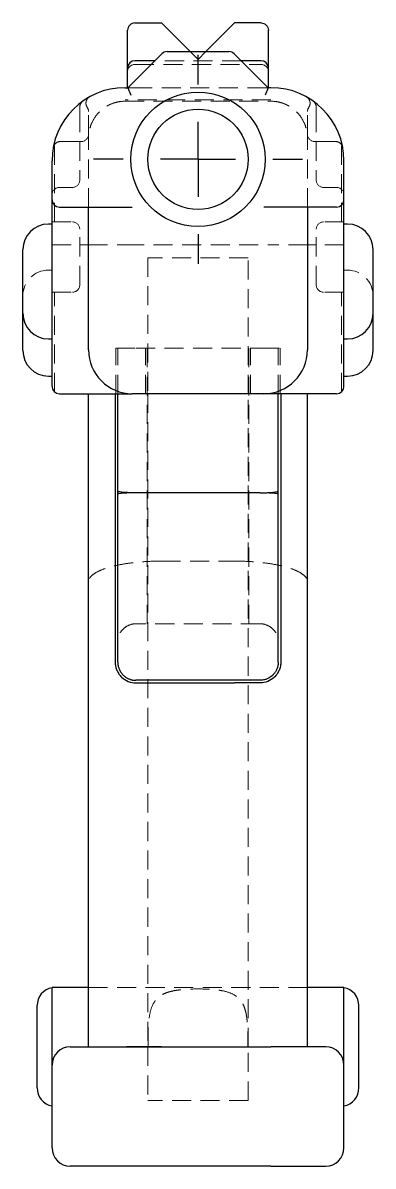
# Model space of a CAD drawing. Header units: millimetres. Extents: x 33 to 235, y 19 to 170.
# Drawn here: x 211.3 to 234.7, y 18.9 to 95.1 of the extents above; entities that cross this region are included whole.
import ezdxf

# ---------------------------------------------------------------- set-up
doc = ezdxf.new("R2010")
doc.units = ezdxf.units.MM
doc.linetypes.add('HIDDEN', pattern=[1.905, 1.27, -0.635])
doc.layers.add('10', color=7, linetype='Continuous')

# ---------------------------------------------------------------- blocks, each defined once
blk = doc.blocks.new('SW_CENTERMARKSYMBOL_3')
at = {"layer": '10', "color": 0}
for p, q in [((0, 5), (0, 6.982)), ((0, 0), (0, 2.5)), ((-5, 0), (-6.982, 0)), ((0, 0), (-2.5, 0)), ((0, 0), (0, -2.5)), ((0, 0), (2.5, 0)), ((5, 0), (6.982, 0)), ((0, -5), (0, -6.982))]:
    blk.add_line(p, q, dxfattribs=at)

msp = doc.modelspace()

# ---------------------------------------------------------------- linework, layer by layer
at = {"color": 7, "linetype": 'Continuous', "lineweight": 25}
for p, q in [((218.302, 92.129), (218.302, 94.656)), ((218.789, 95.142), (220.566, 95.142)), ((222.479, 93.229), (220.566, 95.142)), ((223.521, 93.229), (225.434, 95.142)), ((227.211, 95.142), (225.434, 95.142)), ((227.698, 92.129), (227.698, 94.656)), ((218.322, 90.815), (220.593, 93.086)), ((220.938, 93.229), (225.062, 93.229)), ((227.678, 90.815), (225.407, 93.086)), ((220.123, 92.616), (218.789, 92.616)), ((227.211, 92.616), (225.877, 92.616)), ((218.302, 90.815), (218.302, 92.129)), ((227.698, 90.815), (227.698, 92.129)), ((218.131, 90.815), (218.322, 90.815)), ((218.322, 90.815), (218.524, 90.328)), ((227.678, 90.815), (227.476, 90.328)), ((227.869, 90.815), (227.678, 90.815)), ((213.263, 83.34), (213.263, 85.946)), ((232.737, 83.34), (232.737, 85.946)), ((213.263, 71.687), (213.263, 83.34)), ((232.737, 71.687), (232.737, 83.34)), ((213.75, 82.853), (218.618, 82.853)), ((215.697, 78.624), (215.697, 82.853)), ((232.25, 82.853), (227.382, 82.853)), ((230.303, 82.853), (230.303, 78.624)), ((213.263, 81.714), (213.019, 81.714)), ((232.981, 81.714), (232.737, 81.714)), ((211.315, 75.762), (211.315, 80.01)), ((234.685, 75.762), (234.685, 80.01)), ((215.697, 73.317), (215.697, 78.624)), ((230.303, 78.624), (230.303, 73.317)), ((211.315, 73.281), (211.315, 75.762)), ((234.685, 73.281), (234.685, 75.762)), ((213.019, 74.058), (213.263, 74.058)), ((232.737, 74.058), (232.981, 74.058)), ((213.019, 71.577), (213.263, 71.577)), ((213.263, 70.883), (213.263, 71.687)), ((232.737, 70.883), (232.737, 71.687)), ((232.737, 71.577), (232.981, 71.577)), ((213.75, 70.396), (218.618, 70.396)), ((215.697, 26.819), (215.697, 70.396)), ((217.474, 70.396), (217.474, 52.49)), ((217.644, 63.899), (217.644, 70.396)), ((227.382, 70.396), (218.618, 70.396)), ((232.25, 70.396), (227.382, 70.396)), ((228.356, 63.899), (228.356, 70.396)), ((228.526, 70.396), (228.526, 52.49)), ((230.303, 26.819), (230.303, 70.396)), ((217.644, 52.49), (217.644, 63.899)), ((227.138, 63.782), (218.862, 63.782)), ((228.356, 52.49), (228.356, 63.899)), ((227.138, 51.273), (218.862, 51.273)), ((220.566, 51.103), (225.434, 51.103)), ((215.697, 30.782), (213.263, 30.782)), ((213.263, 25.602), (213.263, 30.782)), ((232.737, 30.782), (230.303, 30.782)), ((232.737, 25.602), (232.737, 30.782)), ((212.265, 24.072), (212.265, 29.565)), ((233.735, 24.072), (233.735, 29.565)), ((214.48, 26.819), (218.131, 26.819)), ((218.131, 26.819), (220.566, 26.819)), ((220.566, 26.819), (225.434, 26.819)), ((225.434, 26.819), (227.869, 26.819)), ((231.52, 26.819), (227.869, 26.819)), ((213.263, 20.075), (213.263, 25.602)), ((232.737, 20.075), (232.737, 25.602)), ((218.131, 18.858), (214.48, 18.858)), ((227.869, 18.858), (218.131, 18.858)), ((227.869, 18.858), (231.52, 18.858))]:
    msp.add_line(p, q, dxfattribs=at)
at = {"color": 7, "linetype": 'HIDDEN', "lineweight": 18}
for p, q in [((223, 92.708), (222.479, 93.229)), ((223, 92.708), (223.521, 93.229)), ((218.789, 92.615), (218.789, 92.616)), ((218.789, 92.369), (227.211, 92.369)), ((225.877, 92.616), (220.123, 92.616)), ((227.211, 92.615), (227.211, 92.616)), ((218.322, 90.815), (218.673, 90.815)), ((218.673, 90.815), (227.327, 90.815)), ((227.678, 90.815), (227.327, 90.815)), ((227.869, 90.006), (218.131, 90.006)), ((218.131, 89.913), (227.869, 89.913)), ((215.113, 89.122), (215.113, 84.649)), ((215.697, 87.709), (215.697, 89.222)), ((230.303, 87.709), (230.303, 89.222)), ((230.887, 89.122), (230.887, 84.649)), ((213.433, 81.863), (213.433, 87.223)), ((213.939, 87.222), (215.21, 87.222)), ((215.697, 87.443), (215.697, 87.572)), ((215.697, 82.853), (215.697, 87.443)), ((230.303, 87.443), (230.303, 87.572)), ((230.303, 82.853), (230.303, 87.443)), ((232.061, 87.222), (230.79, 87.222)), ((232.567, 81.863), (232.567, 87.223)), ((213.75, 84.162), (214.626, 84.162)), ((232.25, 84.162), (231.374, 84.162)), ((213.263, 81.863), (214.626, 81.863)), ((232.737, 81.863), (231.374, 81.863)), ((215.113, 77.657), (215.113, 81.376)), ((230.887, 77.657), (230.887, 81.376)), ((213.263, 80.329), (215.697, 80.329)), ((218.131, 80.329), (227.869, 80.329)), ((232.737, 80.329), (230.303, 80.329)), ((226.347, 79.472), (219.653, 79.472)), ((219.653, 79.472), (219.653, 70.396)), ((226.347, 70.396), (226.347, 79.472)), ((213.263, 78.64), (213.019, 78.64)), ((232.981, 78.64), (232.737, 78.64)), ((213.263, 77.17), (214.626, 77.17)), ((213.433, 70.513), (213.433, 77.17)), ((232.737, 77.17), (231.374, 77.17)), ((232.567, 70.513), (232.567, 77.17)), ((217.523, 70.396), (217.523, 73.439)), ((217.523, 73.439), (218.862, 73.439)), ((217.644, 70.396), (217.644, 73.439)), ((218.862, 73.439), (227.138, 73.439)), ((219.495, 70.396), (219.495, 73.439)), ((219.616, 73.439), (219.616, 70.396)), ((226.384, 73.439), (226.384, 70.396)), ((226.505, 70.396), (226.505, 73.439)), ((227.138, 73.439), (228.477, 73.439)), ((228.356, 70.396), (228.356, 73.439)), ((228.477, 70.396), (228.477, 73.439)), ((219.616, 55.046), (219.616, 70.396)), ((219.653, 70.396), (219.653, 26.819)), ((226.347, 26.819), (226.347, 70.396)), ((226.384, 55.046), (226.384, 70.396)), ((220.566, 59.228), (225.434, 59.228)), ((227.138, 55.046), (218.862, 55.046)), ((230.303, 30.782), (215.697, 30.782)), ((230.303, 30.782), (215.697, 30.782)), ((219.653, 26.819), (219.653, 23.239)), ((226.347, 23.239), (226.347, 26.819)), ((226.347, 23.239), (219.653, 23.239))]:
    msp.add_line(p, q, dxfattribs=at)
at = {"color": 7, "linetype": 'Continuous', "lineweight": 25}
for radius in [4.482, 3.347]:
    msp.add_circle((223, 86.037), radius, dxfattribs=at)
for centre, radius, start, end in [((220.938, 92.742), 0.487, 90, 135), ((225.062, 92.742), 0.487, 45, 90), ((218.788, 92.128), 0.487, 89.96744, 179.9674), ((227.212, 92.128), 0.487, 0.0326, 90.03256), ((218.131, 85.946), 4.869, 90, 180), ((227.869, 85.946), 4.869, 0, 90), ((213.75, 83.34), 0.487, 180, 270), ((232.25, 83.34), 0.487, 270, 0), ((213.019, 80.01), 1.704, 90, 180), ((232.981, 80.01), 1.704, 0, 90), ((213.019, 75.762), 1.704, 180, 270), ((232.981, 75.762), 1.704, 270, 0), ((213.019, 73.281), 1.704, 180, 270), ((218.618, 73.317), 2.921, 180, 270), ((227.382, 73.317), 2.921, 270, 0), ((232.981, 73.281), 1.704, 270, 0), ((213.75, 70.883), 0.487, 180, 270), ((232.25, 70.883), 0.487, 270, 0), ((213.482, 29.565), 1.217, 100.36976, 180), ((232.518, 29.565), 1.217, 0, 79.63024), ((214.48, 25.602), 1.217, 90, 180), ((231.52, 25.602), 1.217, 0, 90), ((213.482, 24.072), 1.217, 180, 259.63024), ((232.518, 24.072), 1.217, 280.36976, 360), ((214.48, 20.075), 1.217, 180, 270), ((231.52, 20.075), 1.217, 270, 0)]:
    msp.add_arc(centre, radius, start, end, dxfattribs=at)
at = {"color": 7, "linetype": 'HIDDEN', "lineweight": 18}
for centre, radius, start, end in [((218.789, 91.882), 0.487, 90, 180), ((227.211, 91.882), 0.487, 0, 90), ((215.21, 89.222), 0.487, 0, 34.91178), ((230.79, 89.222), 0.487, 145.08822, 180), ((215.21, 87.709), 0.487, 270, 0), ((230.79, 87.709), 0.487, 180, 270), ((213.75, 83.675), 0.487, 90, 180), ((214.626, 84.649), 0.487, 270, 0), ((231.374, 84.649), 0.487, 180, 270), ((232.25, 83.675), 0.487, 0, 90), ((214.626, 81.376), 0.487, 0, 90), ((231.374, 81.376), 0.487, 90, 180), ((213.019, 76.936), 1.704, 90, 180), ((232.981, 76.936), 1.704, 360, 90), ((214.626, 77.657), 0.487, 270, 0), ((231.374, 77.657), 0.487, 180, 270)]:
    msp.add_arc(centre, radius, start, end, dxfattribs=at)
at = {"color": 7, "linetype": 'Continuous', "lineweight": 25}
for points, knots in [([(218.789, 95.142), (218.66, 95.142), (218.534, 95.089), (218.354, 94.91), (218.302, 94.782), (218.302, 94.656)], [0, 0, 0, 0, 0.5, 0.5, 1, 1, 1, 1]), ([(227.211, 95.142), (227.34, 95.142), (227.466, 95.089), (227.646, 94.91), (227.698, 94.782), (227.698, 94.656)], [0, 0, 0, 0, 0.5, 0.5, 1, 1, 1, 1]), ([(218.862, 63.782), (218.718, 63.782), (218.563, 63.785), (218.263, 63.796), (218.119, 63.805), (217.881, 63.828), (217.788, 63.842), (217.67, 63.871), (217.644, 63.886), (217.644, 63.9)], [0, 0, 0, 0, 0.25, 0.25, 0.5, 0.5, 0.75, 0.75, 1, 1, 1, 1]), ([(227.138, 63.782), (227.175, 63.783), (227.25, 63.783), (227.365, 63.785), (227.484, 63.789), (227.606, 63.793), (227.727, 63.8), (227.847, 63.807), (227.961, 63.816), (228.068, 63.827), (228.163, 63.839), (228.244, 63.852), (228.306, 63.866), (228.347, 63.882), (228.353, 63.894), (228.356, 63.9)], [0, 0, 0, 0, 0.0575059, 0.1182299, 0.1821789, 0.2493589, 0.3197748, 0.3934309, 0.4703309, 0.5504779, 0.6338746, 0.7205234, 0.8104261, 0.9035845, 1, 1, 1, 1]), ([(217.474, 52.49), (217.474, 52.395), (217.484, 52.302), (217.522, 52.115), (217.552, 52.023), (217.626, 51.851), (217.673, 51.769), (217.778, 51.619), (217.837, 51.55), (218.032, 51.363), (218.182, 51.268), (218.508, 51.137), (218.682, 51.103), (218.862, 51.103)], [0, 0, 0, 0, 0.125, 0.125, 0.25, 0.25, 0.375, 0.375, 0.5, 0.5, 0.75, 0.75, 1, 1, 1, 1]), ([(217.644, 52.49), (217.646, 52.452), (217.648, 52.376), (217.664, 52.261), (217.691, 52.149), (217.729, 52.04), (217.777, 51.935), (217.833, 51.837), (217.897, 51.746), (217.967, 51.663), (218.042, 51.589), (218.121, 51.523), (218.201, 51.467), (218.282, 51.419), (218.363, 51.379), (218.443, 51.346), (218.521, 51.321), (218.596, 51.302), (218.667, 51.288), (218.735, 51.279), (218.8, 51.274), (218.842, 51.273), (218.862, 51.273)], [0, 0, 0, 0, 0.05986, 0.120262, 0.180882, 0.241387, 0.301443, 0.360729, 0.41894, 0.475799, 0.531063, 0.584526, 0.636019, 0.685413, 0.732616, 0.777569, 0.820243, 0.860635, 0.898764, 0.934667, 0.968392, 1, 1, 1, 1]), ([(228.526, 52.49), (228.526, 52.395), (228.516, 52.302), (228.478, 52.115), (228.448, 52.023), (228.374, 51.851), (228.327, 51.769), (228.222, 51.619), (228.163, 51.55), (227.968, 51.363), (227.818, 51.268), (227.492, 51.137), (227.318, 51.103), (227.138, 51.103)], [0, 0, 0, 0, 0.125, 0.125, 0.25, 0.25, 0.375, 0.375, 0.5, 0.5, 0.75, 0.75, 1, 1, 1, 1]), ([(228.356, 52.49), (228.354, 52.452), (228.352, 52.377), (228.337, 52.269), (228.313, 52.168), (228.284, 52.074), (228.249, 51.989), (228.21, 51.912), (228.17, 51.843), (228.128, 51.781), (228.087, 51.726), (228.046, 51.678), (228.007, 51.637), (227.97, 51.601), (227.936, 51.571), (227.906, 51.545), (227.844, 51.497), (227.736, 51.425), (227.567, 51.346), (227.364, 51.285), (227.216, 51.277), (227.138, 51.273)], [0, 0, 0, 0, 0.060304, 0.117563, 0.171777, 0.222945, 0.271068, 0.316145, 0.358176, 0.397161, 0.433099, 0.46599, 0.495835, 0.522632, 0.546383, 0.567087, 0.584744, 0.670705, 0.768571, 0.878337, 1, 1, 1, 1]), ([(220.566, 26.819), (220.297, 26.819), (219.752, 26.819), (218.96, 26.819), (218.473, 26.819), (218.235, 26.819)], [0, 0, 0, 0, 0.331877, 0.673393, 1, 1, 1, 1]), ([(225.434, 26.819), (225.703, 26.819), (226.248, 26.819), (227.04, 26.819), (227.527, 26.819), (227.765, 26.819)], [0, 0, 0, 0, 0.331877, 0.673393, 1, 1, 1, 1])]:
    msp.add_open_spline(points, degree=3, knots=knots, dxfattribs=at)
at = {"color": 7, "linetype": 'HIDDEN', "lineweight": 18}
for points, knots in [([(215.773, 90.205), (215.753, 90.193), (215.712, 90.168), (215.657, 90.119), (215.608, 90.06), (215.557, 89.972), (215.526, 89.865), (215.521, 89.761), (215.528, 89.707), (215.531, 89.688)], [0, 0, 0, 0, 0.115314, 0.237748, 0.366573, 0.500883, 0.741231, 0.907264, 1, 1, 1, 1]), ([(230.227, 90.205), (230.244, 90.195), (230.279, 90.174), (230.325, 90.135), (230.367, 90.092), (230.402, 90.043), (230.438, 89.979), (230.467, 89.896), (230.483, 89.793), (230.474, 89.723), (230.469, 89.688)], [0, 0, 0, 0, 0.099727, 0.19963, 0.299713, 0.399977, 0.500425, 0.665058, 0.831347, 1, 1, 1, 1]), ([(215.113, 89.523), (215.113, 89.611), (215.136, 89.688), (215.208, 89.822), (215.259, 89.878), (215.318, 89.92)], [0, 0, 0, 0, 0.5, 0.5, 1, 1, 1, 1]), ([(218.131, 89.913), (217.969, 89.913), (217.81, 89.897), (217.497, 89.834), (217.342, 89.786), (217.046, 89.661), (216.905, 89.584), (216.64, 89.404), (216.515, 89.299), (216.18, 88.957), (216, 88.681), (215.82, 88.237), (215.774, 88.082), (215.712, 87.765), (215.697, 87.605), (215.697, 87.443)], [0, 0, 0, 0, 0.125, 0.125, 0.25, 0.25, 0.375, 0.375, 0.5, 0.5, 0.75, 0.75, 0.875, 0.875, 1, 1, 1, 1]), ([(227.869, 89.913), (228.031, 89.913), (228.19, 89.897), (228.503, 89.834), (228.658, 89.786), (228.954, 89.661), (229.095, 89.584), (229.36, 89.404), (229.485, 89.299), (229.82, 88.957), (230, 88.681), (230.18, 88.237), (230.226, 88.082), (230.288, 87.765), (230.303, 87.605), (230.303, 87.443)], [0, 0, 0, 0, 0.125, 0.125, 0.25, 0.25, 0.375, 0.375, 0.5, 0.5, 0.75, 0.75, 0.875, 0.875, 1, 1, 1, 1]), ([(230.887, 89.523), (230.887, 89.611), (230.864, 89.688), (230.792, 89.822), (230.741, 89.878), (230.682, 89.92)], [0, 0, 0, 0, 0.5, 0.5, 1, 1, 1, 1]), ([(213.821, 87.222), (213.684, 87.222), (213.568, 87.165), (213.409, 87.017), (213.36, 86.922), (213.342, 86.823)], [0, 0, 0, 0, 0.5, 0.5, 1, 1, 1, 1]), ([(232.179, 87.222), (232.316, 87.222), (232.432, 87.165), (232.591, 87.017), (232.64, 86.922), (232.658, 86.823)], [0, 0, 0, 0, 0.5, 0.5, 1, 1, 1, 1]), ([(215.697, 80.329), (215.697, 80.329), (215.713, 80.329), (215.774, 80.329), (215.821, 80.329), (215.942, 80.329), (216.017, 80.329), (216.193, 80.329), (216.295, 80.329), (216.52, 80.329), (216.642, 80.329), (216.908, 80.329), (217.05, 80.329), (217.489, 80.329), (217.809, 80.329), (218.131, 80.329)], [0, 0, 0, 0, 0.125, 0.125, 0.25, 0.25, 0.375, 0.375, 0.5, 0.5, 0.625, 0.625, 0.75, 0.75, 1, 1, 1, 1]), ([(230.303, 80.329), (230.303, 80.329), (230.287, 80.329), (230.226, 80.329), (230.179, 80.329), (230.058, 80.329), (229.983, 80.329), (229.807, 80.329), (229.705, 80.329), (229.48, 80.329), (229.358, 80.329), (229.092, 80.329), (228.95, 80.329), (228.511, 80.329), (228.191, 80.329), (227.869, 80.329)], [0, 0, 0, 0, 0.125, 0.125, 0.25, 0.25, 0.375, 0.375, 0.5, 0.5, 0.625, 0.625, 0.75, 0.75, 1, 1, 1, 1]), ([(218.503, 70.396), (218.55, 70.396), (218.603, 70.396), (218.723, 70.396), (218.791, 70.396), (218.862, 70.396)], [0.875, 0.875, 0.875, 0.875, 0.9375, 0.9375, 1, 1, 1, 1]), ([(227.497, 70.396), (227.473, 70.396), (227.428, 70.396), (227.355, 70.396), (227.282, 70.396), (227.21, 70.396), (227.162, 70.396), (227.138, 70.396)], [0, 0, 0, 0, 0.2429778, 0.4602773, 0.6554728, 0.8333281, 1, 1, 1, 1]), ([(218.862, 63.782), (218.701, 63.782), (218.543, 63.78), (218.248, 63.772), (218.113, 63.766), (217.889, 63.752), (217.798, 63.743), (217.677, 63.724), (217.644, 63.714), (217.644, 63.704)], [0, 0, 0, 0, 0.25, 0.25, 0.5, 0.5, 0.75, 0.75, 1, 1, 1, 1]), ([(227.138, 63.782), (227.299, 63.782), (227.457, 63.78), (227.752, 63.772), (227.887, 63.766), (228.111, 63.752), (228.202, 63.743), (228.323, 63.724), (228.356, 63.714), (228.356, 63.704)], [0, 0, 0, 0, 0.25, 0.25, 0.5, 0.5, 0.75, 0.75, 1, 1, 1, 1]), ([(220.566, 59.228), (220.244, 59.228), (219.927, 59.22), (219.304, 59.186), (218.994, 59.16), (218.404, 59.092), (218.125, 59.051), (217.595, 58.952), (217.345, 58.894), (216.897, 58.768), (216.695, 58.699), (216.34, 58.548), (216.189, 58.467), (215.947, 58.299), (215.854, 58.21), (215.76, 58.073), (215.736, 58.027), (215.705, 57.934), (215.697, 57.887), (215.697, 57.841)], [0, 0, 0, 0, 0.125, 0.125, 0.25, 0.25, 0.375, 0.375, 0.5, 0.5, 0.625, 0.625, 0.75, 0.75, 0.875, 0.875, 0.9375, 0.9375, 1, 1, 1, 1]), ([(225.434, 59.228), (225.756, 59.228), (226.073, 59.22), (226.696, 59.186), (227.006, 59.16), (227.596, 59.092), (227.875, 59.051), (228.405, 58.952), (228.655, 58.894), (229.103, 58.768), (229.305, 58.699), (229.66, 58.548), (229.811, 58.467), (230.053, 58.299), (230.146, 58.21), (230.24, 58.073), (230.264, 58.027), (230.295, 57.934), (230.303, 57.887), (230.303, 57.841)], [0, 0, 0, 0, 0.125, 0.125, 0.25, 0.25, 0.375, 0.375, 0.5, 0.5, 0.625, 0.625, 0.75, 0.75, 0.875, 0.875, 0.9375, 0.9375, 1, 1, 1, 1]), ([(218.862, 55.046), (218.701, 55.046), (218.543, 55.015), (218.248, 54.892), (218.113, 54.802), (217.889, 54.578), (217.798, 54.442), (217.677, 54.149), (217.644, 53.987), (217.644, 53.829)], [0, 0, 0, 0, 0.25, 0.25, 0.5, 0.5, 0.75, 0.75, 1, 1, 1, 1]), ([(227.138, 55.046), (227.299, 55.046), (227.457, 55.015), (227.752, 54.892), (227.887, 54.802), (228.111, 54.578), (228.202, 54.442), (228.323, 54.149), (228.356, 53.987), (228.356, 53.829)], [0, 0, 0, 0, 0.25, 0.25, 0.5, 0.5, 0.75, 0.75, 1, 1, 1, 1]), ([(219.664, 26.819), (219.664, 27.119), (219.667, 27.413), (219.682, 27.991), (219.695, 28.276), (219.747, 28.807), (219.786, 29.056), (219.918, 29.515), (220.008, 29.714), (220.262, 30.058), (220.422, 30.196), (220.715, 30.357), (220.822, 30.403), (221.048, 30.482), (221.168, 30.514), (221.42, 30.569), (221.554, 30.591), (221.826, 30.626), (221.966, 30.64), (222.395, 30.671), (222.695, 30.68), (223.296, 30.68), (223.591, 30.672), (224.021, 30.641), (224.164, 30.628), (224.436, 30.593), (224.567, 30.571), (224.944, 30.491), (225.177, 30.414), (225.567, 30.203), (225.732, 30.064), (225.922, 29.81), (225.977, 29.718), (226.072, 29.517), (226.112, 29.409), (226.178, 29.182), (226.205, 29.063), (226.248, 28.813), (226.265, 28.682), (226.305, 28.281), (226.318, 28.001), (226.333, 27.416), (226.336, 27.119), (226.336, 26.819)], [0, 0, 0, 0, 0.0625, 0.0625, 0.125, 0.125, 0.1875, 0.1875, 0.25, 0.25, 0.3125, 0.3125, 0.34375, 0.34375, 0.375, 0.375, 0.40625, 0.40625, 0.4375, 0.4375, 0.5, 0.5, 0.5625, 0.5625, 0.59375, 0.59375, 0.625, 0.625, 0.6875, 0.6875, 0.75, 0.75, 0.78125, 0.78125, 0.8125, 0.8125, 0.84375, 0.84375, 0.875, 0.875, 0.9375, 0.9375, 1, 1, 1, 1]), ([(219.664, 26.819), (219.664, 27.119), (219.667, 27.413), (219.682, 27.991), (219.695, 28.276), (219.747, 28.807), (219.786, 29.056), (219.918, 29.515), (220.008, 29.714), (220.262, 30.058), (220.422, 30.196), (220.715, 30.357), (220.822, 30.403), (221.048, 30.482), (221.168, 30.514), (221.42, 30.569), (221.554, 30.591), (221.826, 30.626), (221.966, 30.64), (222.395, 30.671), (222.695, 30.68), (223.296, 30.68), (223.591, 30.672), (224.021, 30.641), (224.164, 30.628), (224.436, 30.593), (224.567, 30.571), (224.944, 30.491), (225.177, 30.414), (225.567, 30.203), (225.732, 30.064), (225.922, 29.81), (225.977, 29.718), (226.072, 29.517), (226.112, 29.409), (226.178, 29.182), (226.205, 29.063), (226.248, 28.813), (226.265, 28.682), (226.305, 28.281), (226.318, 28.001), (226.333, 27.416), (226.336, 27.119), (226.336, 26.819)], [0, 0, 0, 0, 0.0625, 0.0625, 0.125, 0.125, 0.1875, 0.1875, 0.25, 0.25, 0.3125, 0.3125, 0.34375, 0.34375, 0.375, 0.375, 0.40625, 0.40625, 0.4375, 0.4375, 0.5, 0.5, 0.5625, 0.5625, 0.59375, 0.59375, 0.625, 0.625, 0.6875, 0.6875, 0.75, 0.75, 0.78125, 0.78125, 0.8125, 0.8125, 0.84375, 0.84375, 0.875, 0.875, 0.9375, 0.9375, 1, 1, 1, 1])]:
    msp.add_open_spline(points, degree=3, knots=knots, dxfattribs=at)
for points in [[(215.113, 89.122), (215.113, 89.262), (215.113, 89.402), (215.113, 89.523)], [(215.531, 89.688), (215.545, 89.614), (215.576, 89.549), (215.609, 89.501)], [(230.469, 89.688), (230.455, 89.614), (230.424, 89.549), (230.391, 89.501)], [(230.887, 89.122), (230.887, 89.262), (230.887, 89.402), (230.887, 89.523)], [(213.821, 87.222), (213.86, 87.222), (213.899, 87.222), (213.939, 87.222)], [(232.179, 87.222), (232.14, 87.222), (232.101, 87.222), (232.061, 87.222)]]:
    msp.add_open_spline(points, degree=3, dxfattribs=at)
at = {"color": 7, "linetype": 'Continuous', "lineweight": 25}
for points in [[(218.862, 51.103), (219.411, 51.103), (219.979, 51.103), (220.566, 51.103)], [(227.138, 51.103), (226.589, 51.103), (226.021, 51.103), (225.434, 51.103)]]:
    msp.add_open_spline(points, degree=3, dxfattribs=at)

# ---------------------------------------------------------------- block references
at = {"layer": '10'}
msp.add_blockref('SW_CENTERMARKSYMBOL_3', (223, 86.037), dxfattribs=at)

doc.saveas('drawing.dxf')
